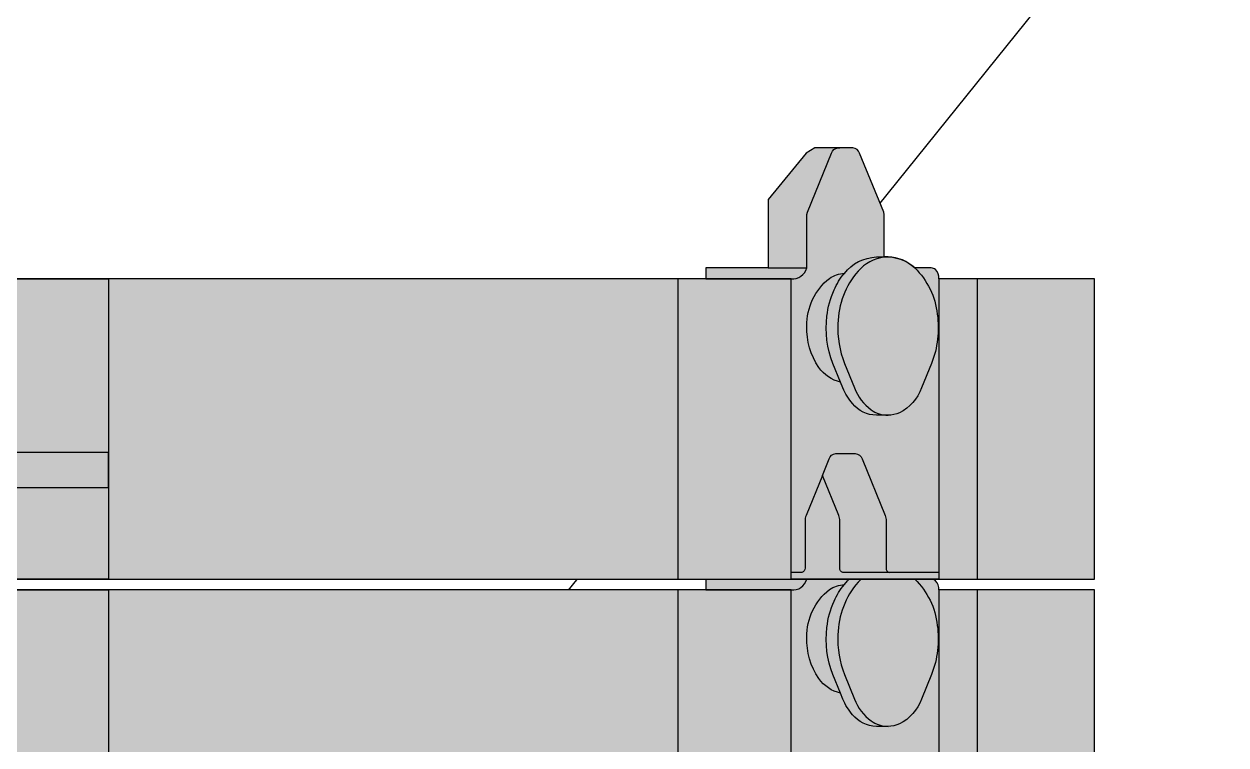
# Model space of a CAD drawing. Header units: millimetres. Extents: x -9400 to 16593, y -27108 to 22430.
# Drawn here: x -6262 to -5162, y 5398 to 6058 of the extents above; entities that cross this region are included whole.
import ezdxf
from ezdxf.enums import TextEntityAlignment as Align

# ---------------------------------------------------------------- set-up
doc = ezdxf.new("R2010")
doc.units = ezdxf.units.MM
doc.set_wipeout_variables(frame=1)
doc.layers.add('Техника LTM 11200-9.1', color=250, linetype='Continuous')
doc.layers.add('Техника LTM 11200-9.1 Штрих', color=7, linetype='Continuous', true_color=0xffd452)
doc.styles.add('arial', font='arial.ttf')

# ---------------------------------------------------------------- blocks, each defined once
blk = doc.blocks.new('LTM 11200-9.1-20240608.130851')
at = {"color": 0, "linetype": 'ByBlock', "lineweight": -2, "ltscale": 50, "transparency": 16777216}
for points in [[(238.000043005828, 124.3395200693049, 1.110223024625157e-16), (231.0688777622563, 128.370008601516, 0.3052800898424828)], [(213.0000000008586, 24.6987292811682, 1.110223024625157e-16), (149.5907555555314, -11.91061507179984, 0.1095178116827467)], [(117.6755511266383, -41.15551181513001, 1.110223024625157e-16), (98.29824531744816, -68.82917248255399, -0.4661674763963348)], [(-84.8137213269074, -84.89188827354519, 1.110223024625157e-16), (-266.211978828811, 96.50635134539334, 1.110223024625157e-16), (-336.9998161347903, 165.945307967515, 1.110223024625157e-16), (-866.0808936206031, 165.9452950116229, 1.110223024625157e-16), (-1167.415119858459, 90.8142341938219, 0.1360940270824719)], [(-1248.822474836154, 44.75616880317102, 1.110223024625157e-16), (-1394.289321878547, -100.7106782392075, -0.6681786379193838)], [(-1564.999999997206, -30.00000012056262, 1.110223024625157e-16), (-1564.999999997206, 32.03240227841889, -0.06554346275772166)], [(-1558.185165255025, 83.79621129890438, 1.110223024625157e-16), (-1497.362744722603, 310.7885749652341, 1.110223024625157e-16), (-1497.362744722603, 414.3161930062342, 1.110223024625157e-16), (-1542.955549574544, 584.4708571732917, -0.478812575144597), (-1484.999999997206, 659.9999998794374, 1.110223024625157e-16), (-1214.171163544775, 659.9999998800995, 1.110223024625157e-16), (-1212.266426014132, 664.0847226964106, 1.110223024625157e-16), (-586.4521676169243, 891.8624849330809), (-580.4170755316809, 895.3493390504518), (-582.9999999933061, 918.7466979436576), (-582.9999999932043, 1116.678789192403, 0.2087121525228701), (-598.9999999933061, 1153.339394752169, -0.313649937460844), (-611.1946520530619, 1209.134226890543), (-602.6337336723809, 1221.945139932184), (-561.4805234425294, 1259.945262046793), (-463.7308086437406, 1325.943190667342)]]:
    blk.add_lwpolyline(points, format="xyb", dxfattribs=at)
blk = doc.blocks.new('LTM 11200-9.1-20240609.133235')
at = {"color": 0, "linetype": 'ByBlock', "lineweight": -2, "ltscale": 50, "transparency": 16777216}
blk.add_wipeout([(696.7530393247758, 569.9999999999854), (754.0286886009048, 569.9999999999891), (754.0286886009048, 632.6794919242823), (788.5832387478399, 674.999999999987), (796.7482045571155, 679.9999999999854), (831.5173254464131, 679.9999999999854), (831.5173254464131, 679.9999999999854), (833.5409177623867, 679.4920170956686), (835.3320696415619, 678.4220883886637), (836.7386117747259, 676.8811108677437), (837.6410498033762, 674.999999999987), (859.7157683969232, 620.9282032302619), (860.0947057788868, 618.9282032302617), (860.0947057788868, 579.9999999999854), (863.6302396867793, 579.9999999999873), (863.6302396867793, 579.9999999999873), (870.3460053550915, 579.2522479765091), (876.8106644792568, 577.2853153369283), (882.8048442321711, 574.1659483033698), (888.1251371126343, 569.9999999999943), (903.2282194312535, 569.9999999999964), (903.2282194312535, 569.9999999999964), (904.2714750663381, 569.8819786790848), (905.275040967206, 569.5734874556431), (906.204454055424, 569.0851201105286), (907.0277977063557, 568.4336474827105), (907.0277977063557, 568.4336474827105), (908.48613760384, 566.62600797544), (909.5441569481044, 564.5584222064804), (910.1571703559683, 562.3182145360581), (910.2992872431311, 559.999999999993), (1052.7408232305638, 559.999999999993), (1052.7408232305602, -1.2732925824820995e-11), (-1052.7408232305684, -1.2732925824820995e-11), (-1052.740823230572, 559.999999999993), (-910.299287243139, 559.999999999993), (-910.299287243139, 559.999999999993), (-910.1571703559765, 562.3182145360581), (-909.5441569481126, 564.5584222064804), (-908.486137603848, 566.62600797544), (-907.0277977063637, 568.4336474827105), (-907.0277977063637, 568.4336474827105), (-906.2044540554316, 569.0851201105286), (-905.2750409672129, 569.5734874556431), (-904.2714750663446, 569.8819786790848), (-903.2282194312596, 569.9999999999964), (-888.1251371126422, 569.9999999999943), (-888.1251371126422, 569.9999999999943), (-882.8048442321798, 574.1659483033698), (-876.8106644792656, 577.2853153369281), (-870.3460053551009, 579.2522479765089), (-863.630239686789, 579.9999999999873), (-860.0947057788948, 579.9999999999854), (-860.0947057788948, 618.9282032302617), (-859.7157683969311, 620.9282032302619), (-837.6410498033842, 674.999999999987), (-837.6410498033842, 674.999999999987), (-836.7386117747337, 676.8811108677437), (-835.33206964157, 678.4220883886637), (-833.5409177623947, 679.4920170956684), (-831.5173254464211, 679.9999999999854), (-796.7482045571237, 679.9999999999854), (-788.583238747848, 674.999999999987), (-754.0286886009128, 632.6794919242823), (-754.0286886009128, 569.9999999999891), (-696.7530393247838, 569.9999999999854), (-696.7530393247838, 559.9999999999964), (696.7530393247758, 559.9999999999964)], dxfattribs=at)
at = {"layer": 'Техника LTM 11200-9.1 Штрих', "ltscale": 50, "true_color": 0x999999, "transparency": 16777216}
h = blk.add_hatch(color=253, dxfattribs=at)
h.dxf.hatch_style = 1
edge = h.paths.add_edge_path()
edge.add_line((-817.9614079927087, 679.9999999999854), (-831.5173254464207, 679.9999999999854))
edge.add_arc((-830.8049118797251, 672.8774751378573), 7.158064927174451, 95.71187608603411, 162.7511648810828)
edge.add_line((-837.6410498033838, 674.9999999999873), (-859.7157683969308, 620.9282032302617))
edge.add_line((-859.7157683969308, 620.9282032302617), (-860.0947057788944, 618.9282032302617))
edge.add_line((-860.0947057788944, 618.9282032302617), (-860.0947057788944, 579.9999999999854))
edge.add_line((-860.0947057788944, 579.9999999999854), (-863.6302396867886, 579.9999999999873))
edge.add_arc((-862.9461909241385, 543.3244295772746), 36.6819490831804, 91.06851953057951, 133.3467890698232)
edge.add_line((-888.1251371126418, 569.9999999999945), (-903.2282194312593, 569.9999999999964))
edge.add_arc((-903.1157087887761, 564.3354892761929), 5.665627977969994, 91.13788070140606, 133.6693209440661)
edge.add_arc((-899.0077162707569, 560.471239821699), 11.30140000149957, 135.2067543741004, 182.3897820728857)
edge.add_line((-910.2992872431387, 559.9999999999945), (-910.2992872431496, 5.999999999989086))
edge.add_line((-910.2992872431496, 5.999999999989086), (-864.6908998566232, 5.999999999987267))
edge.add_arc((-866.0918532330572, 9.99062363258853), 4.22939089468183, 289.3441983912293, 360.1270222432871)
edge.add_line((-861.8624727318784, 9.999999999987267), (-861.8624727318784, 53.3205080756743))
edge.add_arc((-848.5277503068983, 53.3837416353589), 13.33487235163267, 158.2711378922001, 180.2716958645078, ccw=False)
edge.add_line((-860.9151292769675, 58.3205080756743), (-839.8170650468273, 109.9999999999873))
edge.add_arc((-832.9809271231642, 107.8774751378551), 7.158064927179338, 95.71187608609512, 162.7511648810759, ccw=False)
edge.add_line((-833.6933406898679, 114.9999999999873), (-815.7853927492979, 114.9999999999891))
edge.add_arc((-816.4978063160041, 107.8774751378554), 7.158064927181089, 17.24883511890198, 84.28812391388618, ccw=False)
edge.add_line((-809.6616683923385, 109.9999999999854), (-788.5636041621947, 58.32050807567066))
edge.add_arc((-800.9509831323585, 53.38374163534704), 13.33487235172358, -0.2716958644705869, 21.72886210768229, ccw=False)
edge.add_line((-787.6162607072874, 53.32050807567066), (-787.6162607072874, 9.99999999998181))
edge.add_arc((-783.2858616647901, 10.06205452817489), 4.330843639723223, 180.8209911351882, 249.7077882302953)
edge.add_line((-784.7878335825426, 5.99999999998181), (-774.8571157256447, 5.999999999981809))
edge.add_line((-774.8571157256447, 5.999999999981809), (-774.8571157256483, 559.9999999999964))
edge.add_arc((-776.2104964205672, 573.58551430086), 13.65275935935116, 195.2256965007992, 275.68900109058774, ccw=False)
edge.add_line((-789.3840276602386, 569.9999999999891), (-789.3840276602386, 618.9282032302635))
edge.add_line((-789.3840276602386, 618.9282032302635), (-789.7629650422023, 620.9282032302654))
edge.add_line((-789.7629650422023, 620.9282032302654), (-811.8376836357529, 674.9999999999873))
edge.add_arc((-818.6738215593882, 672.8774751378871), 7.158064927143231, 17.24883511874511, 84.28812391407075)
edge = h.paths.add_edge_path(flags=16)
edge.add_arc((-839.4611765326589, 520.1572781682784), 69.65972996591337, 134.3144138067197, 173.9123261577096)
edge.add_arc((-821.2664122207298, 514.9897526619499), 88.35819222170785, 171.8311078389273, 201.5741506436122)
edge.add_line((-903.4344480050459, 482.4999999999854), (-894.2488614696085, 459.9999999999854))
edge.add_arc((-855.4042623141651, 474.0852661840328), 41.31945797106428, 199.9309242787224, 242.9789168702914)
edge.add_arc((-863.5349589700601, 461.0105132577191), 26.01068777147534, 245.8504382308626, 269.7901172371957)
edge.add_line((-863.6302396844367, 434.9999999999873), (-853.0236379670205, 434.9999999999854))
edge.add_arc((-853.9213262629092, 464.5038482966875), 29.51750173357126, 271.7427519069656, 320.3479203290353)
edge.add_arc((-868.2631213190942, 478.2633714205242), 49.3610832781071, 318.673798462347, 338.2846693231575)
edge.add_line((-822.4050161822288, 459.9999999999891), (-820.1944115450715, 465.4148533840507))
edge.add_arc((-827.4095082678475, 497.5091976790513), 32.89535767315886, 282.6699656607725, 325.2760701829025)
edge.add_arc((-851.1581957241685, 514.0085712697427), 61.81298033172088, 325.2453495522372, 362.5254797423709)
edge.add_arc((-843.6024150936155, 517.9127799496455), 54.21001740290941, 358.7522021834927, 411.6521364266662)
edge.add_arc((-825.1232869784212, 537.6971846730933), 27.31899156304035, 56.30796257971893, 86.87606407987596)
edge.add_arc((-854.4388824593395, 540.975548657479), 39.05010524386208, 37.92255746522719, 87.92304534587078)
edge.add_line((-853.0236379670168, 579.9999999999854), (-860.0947057788944, 579.9999999999854))
edge.add_arc((-862.639666987933, 542.8483820038649), 37.23868347948378, 86.08124482818104, 133.1869936065553)
at = {"layer": 'Техника LTM 11200-9.1 Штрих', "ltscale": 50, "true_color": 0xc9c9c9, "transparency": 16777216}
h = blk.add_hatch(color=9, dxfattribs=at)
h.dxf.hatch_style = 1
edge = h.paths.add_edge_path()
edge.add_line((-819.3862351260676, 679.9999999999854), (-796.7482045571232, 679.9999999999854))
edge.add_line((-796.7482045571232, 679.9999999999854), (-788.5832387478476, 674.9999999999873))
edge.add_line((-788.5832387478476, 674.9999999999873), (-754.0286886009126, 632.679491924282))
edge.add_line((-754.0286886009126, 632.679491924282), (-754.0286886009126, 569.9999999999891))
edge.add_line((-754.0286886009126, 569.9999999999891), (-696.7530393247835, 569.9999999999854))
edge.add_line((-696.7530393247835, 569.9999999999854), (-696.7530393247835, 559.9999999999964))
edge.add_line((-696.7530393247835, 559.9999999999964), (-774.8571157256483, 559.9999999999964))
edge.add_arc((-776.2104964205672, 573.58551430086), 13.65275935935116, 195.2256965007992, 275.68900109058774, ccw=False)
edge.add_line((-789.3840276602386, 569.9999999999891), (-789.3840276602386, 618.9282032302635))
edge.add_line((-789.3840276602386, 618.9282032302635), (-789.7629650422023, 620.9282032302654))
edge.add_line((-789.7629650422023, 620.9282032302654), (-811.8376836357529, 674.9999999999873))
edge.add_arc((-818.6738215593881, 672.8774751378872), 7.158064927143089, 17.24883511874451, 84.28812391407158)
edge.add_line((-817.9614079927087, 679.9999999999854), (-819.3862351260676, 679.9999999999854))
at = {"layer": 'Техника LTM 11200-9.1 Штрих', "ltscale": 50, "true_color": 0xadadad, "transparency": 16777216}
h = blk.add_hatch(color=253, dxfattribs=at)
h.dxf.hatch_style = 1
edge = h.paths.add_edge_path()
edge.add_arc((-839.4611765326589, 520.1572781682784), 69.65972996591337, 134.3144138067197, 173.9123261577096)
edge.add_arc((-821.2664122207298, 514.9897526619499), 88.35819222170785, 171.8311078389273, 201.5741506436122)
edge.add_line((-903.4344480050459, 482.4999999999854), (-894.2488614696085, 459.9999999999854))
edge.add_arc((-855.4042623141651, 474.0852661840328), 41.31945797106428, 199.9309242787224, 242.9789168702914)
edge.add_arc((-863.5349589700601, 461.0105132577191), 26.01068777147534, 245.8504382308626, 269.7901172371957)
edge.add_line((-863.6302396844367, 434.9999999999873), (-853.0236379670205, 434.9999999999854))
edge.add_arc((-853.9213262629092, 464.5038482966875), 29.51750173357126, 271.7427519069656, 320.3479203290353)
edge.add_arc((-868.2631213190942, 478.2633714205242), 49.3610832781071, 318.673798462347, 338.2846693231575)
edge.add_line((-822.4050161822288, 459.9999999999891), (-820.1944115450715, 465.4148533840507))
edge.add_arc((-827.4095082678475, 497.5091976790513), 32.89535767315886, 282.6699656607725, 325.2760701829025)
edge.add_arc((-851.1581957241685, 514.0085712697427), 61.81298033172088, 325.2453495522372, 362.5254797423709)
edge.add_arc((-843.6024150936155, 517.9127799496455), 54.21001740290941, 358.7522021834927, 411.6521364266662)
edge.add_arc((-825.1232869784212, 537.6971846730933), 27.31899156304035, 56.30796257971893, 86.87606407987596)
edge.add_arc((-854.4388824593395, 540.975548657479), 39.05010524386208, 37.92255746522719, 87.92304534587078)
edge.add_line((-853.0236379670168, 579.9999999999854), (-860.0947057788944, 579.9999999999854))
edge.add_arc((-862.639666987933, 542.8483820038649), 37.23868347948378, 86.08124482818104, 133.1869936065553)
at = {"layer": 'Техника LTM 11200-9.1 Штрих', "ltscale": 50, "true_color": 0x999999, "transparency": 16777216}
h = blk.add_hatch(color=253, dxfattribs=at)
h.dxf.hatch_style = 1
h.paths.add_polyline_path([(-1052.740823230568, -1.267608240596019e-11), (-945.2874795300131, -1.267608240596019e-11), (-945.2874795300131, 559.9999999999927), (-1052.740823230572, 559.9999999999927)])
at = {"layer": 'Техника LTM 11200-9.1 Штрих', "ltscale": 50, "true_color": 0xc9c9c9, "transparency": 16777216}
h = blk.add_hatch(color=9, dxfattribs=at)
h.dxf.hatch_style = 1
h.paths.add_polyline_path([(-910.2992872431387, 559.9999999999927), (-945.2874795300131, 559.9999999999927), (-945.2874795300131, -1.2732925824821e-11), (-910.2992872431314, -1.27897692436818e-11)])
at = {"layer": 'Техника LTM 11200-9.1 Штрих', "ltscale": 50, "true_color": 0x999999, "transparency": 16777216}
h = blk.add_hatch(color=253, dxfattribs=at)
h.dxf.hatch_style = 1
h.paths.add_polyline_path([(-671.1349022638351, 559.9999999999964), (-696.7530393247835, 559.9999999999964), (-774.8571157256483, 559.9999999999964), (-774.8571157256447, -1.27897692436818e-11), (-671.1349022638351, -1.27897692436818e-11)])
at = {"layer": 'Техника LTM 11200-9.1 Штрих', "ltscale": 50, "true_color": 0xadadad, "transparency": 16777216}
h = blk.add_hatch(color=253, dxfattribs=at)
h.dxf.hatch_style = 1
h.paths.add_polyline_path([(-150.0000000000055, 559.9999999999964), (-671.1349022638351, 559.9999999999964), (-671.1349022638351, -1.2732925824821e-11), (-150, -1.2732925824821e-11)])
h.paths.add_polyline_path([(671.134902263828, 559.9999999999964), (149.9999999999965, 559.9999999999964), (150, -1.27897692436818e-11), (671.1349022638278, -1.2732925824821e-11)])
at = {"layer": 'Техника LTM 11200-9.1 Штрих', "ltscale": 50, "true_color": 0x848484, "transparency": 16777216}
h = blk.add_hatch(color=252, dxfattribs=at)
h.dxf.hatch_style = 1
h.paths.add_polyline_path([(-150.0000000000055, 560.0000000000036), (-150.0000000000039, 400.9999999999964), (149.9999999999974, 401), (149.9999999999963, 560.0000000000055)])
h.paths.add_polyline_path([(-150.0000000000036, 368.9999999999964), (-150.0000000000011, 115.9999999999981), (149.9999999999992, 116), (149.9999999999976, 369)])
h.paths.add_polyline_path([(150, 1.932676241267473e-12), (149.9999999999995, 83.99999999999994), (-150.0000000000009, 83.99999999999807), (-150, -1.818989403545856e-12)])
at = {"color": 0, "linetype": 'ByBlock', "lineweight": -2, "ltscale": 50, "transparency": 16777216}
blk.add_line((-945.2874795300131, 559.9999999999927), (-945.2874795300131, -1.2732925824821e-11), dxfattribs=at)
for points in [[(1052.740823230561, -1.2732925824821e-11), (-1052.740823230568, -1.2732925824821e-11), (-1052.740823230572, 559.9999999999927), (-910.2992872431387, 559.9999999999927, -0.2088335978390284), (-907.0277977063633, 568.4336474827105, -0.1877385796348731), (-903.2282194312593, 569.9999999999964), (-888.1251371126418, 569.9999999999945, -0.1865952159101534), (-863.6302396867886, 579.9999999999873), (-860.0947057788944, 579.9999999999854), (-860.0947057788944, 618.9282032302617), (-859.7157683969308, 620.9282032302617), (-837.6410498033838, 674.9999999999873, -0.3011528066670052), (-831.5173254464207, 679.9999999999854), (-796.7482045571232, 679.9999999999854), (-788.5832387478476, 674.9999999999873), (-754.0286886009126, 632.679491924282), (-754.0286886009126, 569.9999999999891), (-696.7530393247835, 569.9999999999854), (-696.7530393247835, 559.9999999999964), (696.7530393247762, 559.9999999999964)], [(-696.7530393247835, 559.9999999999964), (-774.8571157256483, 559.9999999999964, -0.3662612738994655), (-789.3840276602386, 569.9999999999891), (-789.3840276602386, 618.9282032302635), (-789.7629650422023, 620.9282032302654), (-811.8376836357529, 674.9999999999873, 0.3011528066683299), (-817.9614079927087, 679.9999999999854)], [(-860.0947057788944, 579.9999999999854, -0.1692822737376172), (-836.1641011705287, 567.1173912454014, -0.1747044134187254), (-817.7520736146726, 518.9227230441011, -0.107235246930633), (-823.8260313645915, 482.4999999999891), (-833.011617900027, 459.9999999999891, -0.1438453322325792), (-848.1487869744451, 440.0483677275861, -0.152562744280698), (-863.6302396844367, 434.9999999999873)], [(-820.1944115450715, 465.4148533840507), (-813.2194296467915, 482.4999999999854, 0.1249055113106969), (-807.6873103382641, 525.6880678458001, 0.07523492294936866), (-814.1971743750291, 549.785218841902, 0.07037595601601618), (-823.6345123739538, 564.9755799741106)]]:
    blk.add_lwpolyline(points, format="xyb", dxfattribs=at)
for points in [[(-819.3862351260676, 679.9999999999854), (-796.7482045571232, 679.9999999999854), (-788.5832387478476, 674.9999999999873), (-754.0286886009126, 632.679491924282), (-754.0286886009126, 569.9999999999891), (-696.7530393247835, 569.9999999999854), (-696.7530393247835, 559.9999999999964), (-774.8571157256483, 559.9999999999964, -0.3662612738994655), (-789.3840276602386, 569.9999999999891), (-789.3840276602386, 618.9282032302635), (-789.7629650422023, 620.9282032302654), (-811.8376836357529, 674.9999999999873, 0.3011528066683299), (-817.9614079927087, 679.9999999999854)], [(-888.1251371126418, 569.9999999999945, 0.1745185523592646), (-908.728080090541, 527.5447033237051, 0.1305120453306294), (-903.4344480050459, 482.4999999999854), (-894.2488614696085, 459.9999999999854, 0.1900728960601262), (-874.1764495673997, 437.276264666034, 0.1048381350898794), (-863.6302396844367, 434.9999999999873), (-853.0236379670205, 434.9999999999854, 0.2153179639514255), (-831.1948119405006, 445.6680192641033, 0.08577802366898597), (-822.4050161822288, 459.9999999999891), (-820.1944115450715, 465.4148533840507, 0.1880758671763184), (-800.3726096014179, 478.7712504343217, 0.1641153103965426), (-789.4052527937947, 516.7322777384543, 0.2350079630113706), (-809.9686554966938, 560.4274386240395, 0.1341751000843893), (-823.6345123739538, 564.9755799741106, 0.2216968960513285), (-853.0236379670168, 579.9999999999854), (-860.0947057788944, 579.9999999999854, 0.2084817242241438)]]:
    blk.add_lwpolyline(points, format="xyb", close=True, dxfattribs=at)
for points in [[(-754.0286886009126, 569.9999999999891), (-789.3840276602386, 569.9999999999891)], [(-910.2992872431387, 559.9999999999945), (-910.2992872431314, -1.091393642127514e-11), (-774.8571157256447, -9.094947017729282e-12), (-774.8571157256483, 559.9999999999964)], [(-774.8571157256483, 559.9999999999964), (-696.7530393247835, 559.9999999999964)], [(-671.1349022638351, 559.9999999999964), (-671.1349022638351, -1.2732925824821e-11)]]:
    blk.add_lwpolyline(points, dxfattribs=at)
blk.add_lwpolyline([(-150.0000000000055, 560.0000000000036), (-150, -1.818989403545856e-12), (150, 1.818989403545856e-12), (149.9999999999964, 560.0000000000055)], close=True, dxfattribs=at)
blk = doc.blocks.new('LTM 11200-9.1-20240609.140256')
at = {"color": 0, "linetype": 'ByBlock', "lineweight": -2, "ltscale": 50, "transparency": 16777216}
blk.add_wipeout([(696.7530393247799, 284.99999999999363), (754.0286886009089, 284.9999999999968), (754.0286886009089, 347.67949192429023), (788.583238747844, 389.99999999999454), (796.7482045571196, 394.9999999999932), (831.5173254464172, 394.9999999999932), (831.5173254464172, 394.9999999999932), (833.5409177623908, 394.49201709567615), (835.332069641566, 393.42208838867145), (836.73861177473, 391.88111086775143), (837.6410498033803, 389.99999999999454), (859.7157683969273, 335.92820323026945), (860.0947057788909, 333.92820323026945), (860.0947057788909, 294.9999999999932), (863.6302396867834, 294.999999999995), (863.6302396867834, 294.999999999995), (870.3460053550956, 294.2522479765171), (876.8106644792609, 292.28531533693604), (882.8048442321752, 289.16594830337726), (888.1251371126384, 285.0000000000018), (903.2282194312576, 285.00000000000364), (903.2282194312576, 285.00000000000364), (904.2714750663422, 284.88197867909275), (905.2750409672101, 284.5734874556506), (906.2044540554281, 284.08512011053654), (907.0277977063598, 283.43364748271824), (907.0277977063598, 283.43364748271824), (908.4861376038441, 281.62600797544746), (909.5441569481085, 279.55842220648856), (910.1571703559724, 277.3182145360656), (910.2992872431352, 275.00000000000045), (1052.740823230568, 275.00000000000045), (1052.7408232305643, 4.547473508864641e-13), (-1052.7408232305643, 4.547473508864641e-13), (-1052.740823230568, 275.00000000000045), (-910.2992872431349, 275.00000000000045), (-910.2992872431349, 275.00000000000045), (-910.1571703559724, 277.3182145360656), (-909.5441569481085, 279.55842220648856), (-908.4861376038439, 281.62600797544746), (-907.0277977063596, 283.43364748271824), (-907.0277977063596, 283.43364748271824), (-906.2044540554275, 284.08512011053654), (-905.2750409672088, 284.5734874556506), (-904.2714750663405, 284.88197867909275), (-903.2282194312555, 285.00000000000364), (-888.1251371126381, 285.0000000000018), (-888.1251371126381, 285.0000000000018), (-882.8048442321757, 289.16594830337726), (-876.8106644792615, 292.28531533693604), (-870.3460053550968, 294.2522479765166), (-863.6302396867849, 294.999999999995), (-860.0947057788907, 294.9999999999932), (-860.0947057788907, 333.92820323026945), (-859.715768396927, 335.92820323026945), (-837.6410498033802, 389.99999999999454), (-837.6410498033802, 389.99999999999454), (-836.7386117747296, 391.88111086775143), (-835.3320696415659, 393.42208838867145), (-833.5409177623906, 394.49201709567615), (-831.517325446417, 394.9999999999932), (-796.7482045571196, 394.9999999999932), (-788.5832387478439, 389.99999999999454), (-754.0286886009087, 347.67949192429023), (-754.0286886009087, 284.9999999999968), (-696.7530393247797, 284.99999999999363), (-696.7530393247797, 275.0000000000041), (696.7530393247799, 275.0000000000041)], dxfattribs=at)
at = {"layer": 'Техника LTM 11200-9.1 Штрих', "ltscale": 50, "true_color": 0x999999, "transparency": 16777216}
h = blk.add_hatch(color=253, dxfattribs=at)
h.dxf.hatch_style = 1
edge = h.paths.add_edge_path()
edge.add_line((-817.9614079927052, 394.9999999999926), (-831.5173254464172, 394.9999999999926))
edge.add_arc((-830.8049118797215, 387.8774751378645), 7.158064927174451, 95.71187608603411, 162.7511648810828)
edge.add_line((-837.6410498033803, 389.9999999999944), (-859.7157683969273, 335.9282032302689))
edge.add_line((-859.7157683969273, 335.9282032302689), (-860.0947057788909, 333.9282032302689))
edge.add_line((-860.0947057788909, 333.9282032302689), (-860.0947057788909, 294.9999999999926))
edge.add_line((-860.0947057788909, 294.9999999999926), (-863.6302396867851, 294.9999999999944))
edge.add_arc((-862.946190924135, 258.3244295772818), 36.6819490831804, 91.06851953057951, 133.3467890698232)
edge.add_line((-888.1251371126383, 285.0000000000017), (-903.2282194312558, 285.0000000000035))
edge.add_arc((-903.1157087887726, 279.3354892762001), 5.665627977969938, 91.13788070140606, 133.6693209440665)
edge.add_arc((-899.0077162707533, 275.4712398217061), 11.30140000149961, 135.2067543741002, 182.3897820728854)
edge.add_line((-910.2992872431352, 275.0000000000017), (-910.2992872431461, 6.000000000001762))
edge.add_line((-910.2992872431461, 6.000000000001762), (-864.6908998566197, 5.999999999999943))
edge.add_arc((-866.0918532330537, 9.990623632601206), 4.22939089468183, 289.3441983912293, 360.1270222432871)
edge.add_line((-861.8624727318748, 9.999999999999943), (-861.8624727318748, 53.32050807568697))
edge.add_arc((-848.5277503068947, 53.38374163537158), 13.33487235163267, 158.2711378922001, 180.2716958645078, ccw=False)
edge.add_line((-860.915129276964, 58.32050807568697), (-839.8170650468238, 109.9999999999999))
edge.add_arc((-832.9809271231607, 107.8774751378677), 7.158064927179338, 95.71187608609512, 162.7511648810759, ccw=False)
edge.add_line((-833.6933406898644, 114.9999999999999), (-815.7853927492944, 115.0000000000018))
edge.add_arc((-816.4978063160006, 107.877475137868), 7.158064927181089, 17.24883511890198, 84.28812391388618, ccw=False)
edge.add_line((-809.661668392335, 109.9999999999981), (-788.5636041621912, 58.32050807568334))
edge.add_arc((-800.950983132355, 53.38374163535972), 13.33487235172358, -0.2716958644705869, 21.72886210768229, ccw=False)
edge.add_line((-787.6162607072839, 53.32050807568334), (-787.6162607072839, 9.999999999994486))
edge.add_arc((-783.2858616647866, 10.06205452818757), 4.330843639723223, 180.8209911351882, 249.7077882302953)
edge.add_line((-784.7878335825391, 5.999999999994486), (-774.8571157256412, 5.999999999994486))
edge.add_line((-774.8571157256412, 5.999999999994486), (-774.8571157256448, 275.0000000000035))
edge.add_arc((-776.2104964205637, 288.5855143008671), 13.6527593593511, 195.225696500799, 275.6890010905878, ccw=False)
edge.add_line((-789.3840276602351, 284.9999999999962), (-789.3840276602351, 333.9282032302707))
edge.add_line((-789.3840276602351, 333.9282032302707), (-789.7629650421987, 335.9282032302725))
edge.add_line((-789.7629650421987, 335.9282032302725), (-811.8376836357494, 389.9999999999944))
edge.add_arc((-818.6738215593847, 387.8774751378942), 7.158064927143248, 17.24883511874554, 84.28812391407081)
edge = h.paths.add_edge_path(flags=16)
edge.add_arc((-839.4611765326554, 235.1572781682855), 69.65972996591337, 134.3144138067197, 173.9123261577096)
edge.add_arc((-821.2664122207262, 229.9897526619571), 88.35819222170785, 171.8311078389273, 201.5741506436122)
edge.add_line((-903.4344480050423, 197.4999999999926), (-894.248861469605, 174.9999999999926))
edge.add_arc((-855.4042623141615, 189.08526618404), 41.31945797106428, 199.9309242787224, 242.9789168702914)
edge.add_arc((-863.5349589700566, 176.0105132577263), 26.01068777147537, 245.8504382308626, 269.7901172371957)
edge.add_line((-863.6302396844331, 149.9999999999944), (-853.023637967017, 149.9999999999926))
edge.add_arc((-853.9213262629057, 179.5038482966946), 29.51750173357126, 271.7427519069656, 320.3479203290353)
edge.add_arc((-868.2631213190907, 193.2633714205314), 49.3610832781071, 318.673798462347, 338.2846693231575)
edge.add_line((-822.4050161822253, 174.9999999999962), (-820.194411545068, 180.4148533840579))
edge.add_arc((-827.409508267844, 212.5091976790585), 32.89535767315886, 282.6699656607725, 325.2760701829025)
edge.add_arc((-851.158195724165, 229.0085712697498), 61.81298033172084, 325.2453495522373, 362.5254797423709)
edge.add_arc((-843.602415093612, 232.9127799496527), 54.21001740290941, 358.7522021834927, 411.6521364266661)
edge.add_arc((-825.1232869784177, 252.6971846731005), 27.3189915630403, 56.30796257971887, 86.87606407987596)
edge.add_arc((-854.438882459336, 255.9755486574861), 39.05010524386208, 37.92255746522719, 87.92304534587078)
edge.add_line((-853.0236379670133, 294.9999999999926), (-860.0947057788909, 294.9999999999926))
edge.add_arc((-862.6396669879294, 257.8483820038721), 37.23868347948378, 86.08124482818104, 133.1869936065553)
at = {"layer": 'Техника LTM 11200-9.1 Штрих', "ltscale": 50, "true_color": 0xc9c9c9, "transparency": 16777216}
h = blk.add_hatch(color=9, dxfattribs=at)
h.dxf.hatch_style = 1
h.paths.add_polyline_path([(-774.8571157256449, 284.9999999999976), (-754.028688600909, 284.9999999999962), (-754.028688600909, 347.6794919242892), (-788.5832387478441, 389.9999999999944), (-796.7482045571197, 394.9999999999926), (-831.5173254464171, 394.9999999999926, 0.3011528066670145), (-837.6410498033803, 389.9999999999943), (-859.7157683969273, 335.928203230269), (-860.0947057788909, 333.9282032302689), (-860.0947057788909, 294.8953800845832, 0.4371927831724999), (-899.6281400073153, 258.3244295772818), (-910.2992872431331, 197.950844425931), (-910.2992872431279, -5.684341886080801e-14), (-774.8571157256412, -8.526512829121202e-14)])
h = blk.add_hatch(color=9, dxfattribs=at)
h.dxf.hatch_style = 1
edge = h.paths.add_edge_path()
edge.add_line((-819.3862351260641, 394.9999999999926), (-796.7482045571197, 394.9999999999926))
edge.add_line((-796.7482045571197, 394.9999999999926), (-788.5832387478441, 389.9999999999944))
edge.add_line((-788.5832387478441, 389.9999999999944), (-754.028688600909, 347.6794919242892))
edge.add_line((-754.028688600909, 347.6794919242892), (-754.028688600909, 284.9999999999962))
edge.add_line((-754.028688600909, 284.9999999999962), (-696.7530393247799, 284.9999999999926))
edge.add_line((-696.7530393247799, 284.9999999999926), (-696.7530393247799, 275.0000000000035))
edge.add_line((-696.7530393247799, 275.0000000000035), (-774.8571157256448, 275.0000000000035))
edge.add_arc((-776.2104964205637, 288.5855143008672), 13.65275935935116, 195.2256965007992, 275.68900109058774, ccw=False)
edge.add_line((-789.3840276602351, 284.9999999999962), (-789.3840276602351, 333.9282032302707))
edge.add_line((-789.3840276602351, 333.9282032302707), (-789.7629650421987, 335.9282032302725))
edge.add_line((-789.7629650421987, 335.9282032302725), (-811.8376836357494, 389.9999999999944))
edge.add_arc((-818.6738215593846, 387.8774751378944), 7.158064927143089, 17.24883511874451, 84.28812391407158)
edge.add_line((-817.9614079927052, 394.9999999999926), (-819.3862351260641, 394.9999999999926))
at = {"layer": 'Техника LTM 11200-9.1 Штрих', "ltscale": 50, "true_color": 0xadadad, "transparency": 16777216}
h = blk.add_hatch(color=253, dxfattribs=at)
h.dxf.hatch_style = 1
edge = h.paths.add_edge_path()
edge.add_arc((-839.4611765326554, 235.1572781682855), 69.65972996591337, 134.3144138067197, 173.9123261577096)
edge.add_arc((-821.2664122207262, 229.9897526619571), 88.35819222170785, 171.8311078389273, 201.5741506436122)
edge.add_line((-903.4344480050423, 197.4999999999926), (-894.248861469605, 174.9999999999926))
edge.add_arc((-855.4042623141615, 189.08526618404), 41.31945797106428, 199.9309242787224, 242.9789168702914)
edge.add_arc((-863.5349589700566, 176.0105132577263), 26.01068777147537, 245.8504382308626, 269.7901172371957)
edge.add_line((-863.6302396844331, 149.9999999999944), (-853.023637967017, 149.9999999999926))
edge.add_arc((-853.9213262629057, 179.5038482966946), 29.51750173357126, 271.7427519069656, 320.3479203290353)
edge.add_arc((-868.2631213190907, 193.2633714205314), 49.3610832781071, 318.673798462347, 338.2846693231575)
edge.add_line((-822.4050161822253, 174.9999999999962), (-820.194411545068, 180.4148533840579))
edge.add_arc((-827.409508267844, 212.5091976790585), 32.89535767315886, 282.6699656607725, 325.2760701829025)
edge.add_arc((-851.158195724165, 229.0085712697498), 61.81298033172084, 325.2453495522373, 362.5254797423709)
edge.add_arc((-843.602415093612, 232.9127799496527), 54.21001740290941, 358.7522021834927, 411.6521364266661)
edge.add_arc((-825.1232869784177, 252.6971846731005), 27.3189915630403, 56.30796257971887, 86.87606407987596)
edge.add_arc((-854.438882459336, 255.9755486574861), 39.05010524386208, 37.92255746522719, 87.92304534587078)
edge.add_line((-853.0236379670133, 294.9999999999926), (-860.0947057788909, 294.9999999999926))
edge.add_arc((-862.6396669879294, 257.8483820038721), 37.23868347948378, 86.08124482818104, 133.1869936065553)
at = {"layer": 'Техника LTM 11200-9.1 Штрих', "ltscale": 50, "true_color": 0x999999, "transparency": 16777216}
h = blk.add_hatch(color=253, dxfattribs=at)
h.dxf.hatch_style = 1
h.paths.add_polyline_path([(-1052.740823230564, -2.842170943040401e-14), (-945.2874795300096, 0), (-945.2874795300096, 274.9999999999999), (-1052.740823230568, 274.9999999999999)])
at = {"layer": 'Техника LTM 11200-9.1 Штрих', "ltscale": 50, "true_color": 0x848484, "transparency": 16777216}
h = blk.add_hatch(color=252, dxfattribs=at)
h.dxf.hatch_style = 1
h.paths.add_polyline_path([(-910.2992872431352, 274.9999999999999), (-945.2874795300096, 274.9999999999999), (-945.2874795300096, -5.684341886080801e-14), (-910.2992872431279, -5.684341886080801e-14)])
at = {"layer": 'Техника LTM 11200-9.1 Штрих', "ltscale": 50, "true_color": 0x999999, "transparency": 16777216}
h = blk.add_hatch(color=253, dxfattribs=at)
h.dxf.hatch_style = 1
h.paths.add_polyline_path([(-671.1349022638316, 275.0000000000035), (-696.7530393247799, 275.0000000000035), (-774.8571157256448, 275.0000000000035), (-774.8571157256412, -2.842170943040401e-14), (-671.1349022638316, -2.842170943040401e-14)])
at = {"layer": 'Техника LTM 11200-9.1 Штрих', "ltscale": 50, "true_color": 0xadadad, "transparency": 16777216}
h = blk.add_hatch(color=253, dxfattribs=at)
h.dxf.hatch_style = 1
h.paths.add_polyline_path([(-149.9999999999965, -5.329070518200751e-14), (-150.0000000000019, 275.0000000000035), (-671.1349022638316, 275.0000000000035), (-671.1349022638316, -5.684341886080801e-14)])
h.paths.add_polyline_path([(671.1349022638311, 275.0000000000035), (149.9999999999999, 275.0000000000035), (150.0000000000034, -6.039613253960852e-14), (671.1349022638313, -6.394884621840902e-14)])
at = {"layer": 'Техника LTM 11200-9.1 Штрих', "ltscale": 50, "true_color": 0x848484, "transparency": 16777216}
h = blk.add_hatch(color=252, dxfattribs=at)
h.dxf.hatch_style = 1
h.paths.add_polyline_path([(150.000000000002, 116.0000000000072), (149.9999999999999, 275.0000000000126), (-150.0000000000019, 275.0000000000108), (-149.9999999999987, 116.0000000000035)])
h.paths.add_polyline_path([(-149.9999999999981, 84.00000000000352), (-149.9999999999965, 1.085709300241433e-11), (150.0000000000036, 1.449507180950604e-11), (150.0000000000024, 84.00000000000716)])
h = blk.add_hatch(color=252, dxfattribs=at)
h.dxf.hatch_style = 1
edge = h.paths.add_edge_path()
edge.add_line((-803.5261632839865, 94.97114317030571), (-809.661668392335, 109.9999999999981))
edge.add_arc((-816.4978063160004, 107.8774751378682), 7.158064927180823, 17.24883511890097, 84.28812391388782)
edge.add_line((-815.7853927492944, 115.0000000000018), (-833.6933406898644, 114.9999999999999))
edge.add_arc((-832.9809271231607, 107.8774751378678), 7.158064927179284, 95.71187608609515, 162.7511648810763)
edge.add_line((-839.8170650468238, 109.9999999999999), (-860.915129276964, 58.32050807568697))
edge.add_arc((-848.5277503068976, 53.38374163537211), 13.33487235162984, 158.2711378921977, 180.2716958645101)
edge.add_line((-861.8624727318748, 53.32050807568697), (-861.8624727318748, 9.999999999999943))
edge.add_arc((-866.0918532330538, 9.990623632601286), 4.229390894681947, -70.6558016087696, 0.12702224328597822, ccw=False)
edge.add_line((-864.6908998566197, 5.999999999999943), (-822.2644929854233, 5.999999999998124))
edge.add_arc((-823.4366943890316, 9.828871561408171), 4.004286898362276, 287.0218645817094, 362.449356052738)
edge.add_line((-819.4360658606748, 9.999999999998124), (-819.4360658606748, 53.32050807570334))
edge.add_arc((-806.1013434357028, 53.38374163540751), 13.33487235162469, 158.2711378922769, 180.2716958645919, ccw=False)
edge.add_line((-818.4887224057712, 58.32050807570334), (-803.5261632839865, 94.97114317030571))
at = {"layer": 'Техника LTM 11200-9.1 Штрих', "ltscale": 50, "true_color": 0xadadad, "transparency": 16777216}
h = blk.add_hatch(color=253, dxfattribs=at)
h.dxf.hatch_style = 1
h.paths.add_polyline_path([(-150.0000000000001, 116.0000000000035), (149.9999999999999, 116.0000000000072), (149.9999999999999, 84.00000000000716), (-150.0000000000001, 84.00000000000352)])
at = {"layer": 'Техника LTM 11200-9.1 Штрих', "ltscale": 50, "true_color": 0x848484, "transparency": 16777216}
h = blk.add_hatch(color=252, dxfattribs=at)
h.dxf.hatch_style = 1
h.paths.add_polyline_path([(-787.6162607072839, 53.44697519503649, 0.09811583820789987), (-788.6478385084985, 58.52683924295303), (-803.5261632839865, 94.97114317030577), (-818.4887224057712, 58.32050807570329, 0.09629150538433927), (-819.4360658606748, 53.32050807570329), (-819.4360658606748, 9.999999999998067, -0.3415357977915673), (-822.2644929854233, 5.999999999998124), (-864.6908998566197, 5.999999999999943), (-910.299287243128, 6.000000000001762), (-910.2992872431279, 1.762145984685048e-12), (-774.8571157256412, 3.581135388230905e-12), (-774.8571157256412, 5.999999999994486), (-784.7878335825391, 5.999999999994486, -0.3099667721211364), (-787.6162607072839, 9.999999999994657)])
at = {"color": 0, "linetype": 'ByBlock', "lineweight": -2, "ltscale": 50, "transparency": 16777216}
blk.add_line((-945.2874795300096, 274.9999999999999), (-945.2874795300096, -5.684341886080801e-14), dxfattribs=at)
for points in [[(1052.740823230564, -5.684341886080801e-14), (-1052.740823230564, -5.684341886080801e-14), (-1052.740823230568, 274.9999999999999), (-910.2992872431352, 274.9999999999999, -0.2088335978390284), (-907.0277977063598, 283.4336474827177, -0.1877385796348731), (-903.2282194312558, 285.0000000000035), (-888.1251371126383, 285.0000000000017, -0.1865952159101534), (-863.6302396867851, 294.9999999999944), (-860.0947057788909, 294.9999999999926), (-860.0947057788909, 333.9282032302689), (-859.7157683969273, 335.9282032302689), (-837.6410498033803, 389.9999999999944, -0.3011528066670052), (-831.5173254464172, 394.9999999999926), (-796.7482045571197, 394.9999999999926), (-788.5832387478441, 389.9999999999944), (-754.028688600909, 347.6794919242892), (-754.028688600909, 284.9999999999962), (-696.7530393247799, 284.9999999999926), (-696.7530393247799, 275.0000000000035), (696.7530393247797, 275.0000000000035)], [(-696.7530393247799, 275.0000000000035), (-774.8571157256448, 275.0000000000035, -0.3662612738994655), (-789.3840276602351, 284.9999999999962), (-789.3840276602351, 333.9282032302707), (-789.7629650421987, 335.9282032302725), (-811.8376836357494, 389.9999999999944, 0.3011528066683299), (-817.9614079927052, 394.9999999999926)], [(-860.0947057788909, 294.9999999999926, -0.1692822737376172), (-836.1641011705252, 282.1173912454086, -0.1747044134187254), (-817.752073614669, 233.9227230441082, -0.107235246930633), (-823.826031364588, 197.4999999999962), (-833.0116179000235, 174.9999999999962, -0.1438453322325792), (-848.1487869744416, 155.0483677275932, -0.152562744280698), (-863.6302396844331, 149.9999999999944)], [(-820.194411545068, 180.4148533840579), (-813.219429646788, 197.4999999999926, 0.1249055113106969), (-807.6873103382605, 240.6880678458073, 0.07523492294936866), (-814.1971743750256, 264.7852188419091, 0.07037595601601618), (-823.6345123739503, 279.9755799741177)], [(-910.2992872431461, 6.000000000001762), (-864.6908998566197, 5.999999999999943), (-822.2644929854233, 5.999999999998124, 0.3415357977915713), (-819.4360658606748, 9.999999999998124), (-819.4360658606748, 53.32050807570334, -0.09629150538433906), (-818.4887224057712, 58.32050807570334), (-803.5261632839865, 94.97114317030571), (-788.5636041621912, 58.32050807568334, -0.09629150538363097), (-787.6162607072839, 53.32050807568334), (-787.6162607072839, 9.999999999994486, 0.3099667721211354), (-784.7878335825391, 5.999999999994486), (-774.8571157256412, 5.999999999994486)]]:
    blk.add_lwpolyline(points, format="xyb", dxfattribs=at)
for points in [[(-819.3862351260641, 394.9999999999926), (-796.7482045571197, 394.9999999999926), (-788.5832387478441, 389.9999999999944), (-754.028688600909, 347.6794919242892), (-754.028688600909, 284.9999999999962), (-696.7530393247799, 284.9999999999926), (-696.7530393247799, 275.0000000000035), (-774.8571157256448, 275.0000000000035, -0.3662612738994655), (-789.3840276602351, 284.9999999999962), (-789.3840276602351, 333.9282032302707), (-789.7629650421987, 335.9282032302725), (-811.8376836357494, 389.9999999999944, 0.3011528066683299), (-817.9614079927052, 394.9999999999926)], [(-888.1251371126383, 285.0000000000017, 0.1745185523592646), (-908.7280800905374, 242.5447033237123, 0.1305120453306294), (-903.4344480050423, 197.4999999999926), (-894.248861469605, 174.9999999999926, 0.1900728960601262), (-874.1764495673962, 152.2762646660411, 0.1048381350898794), (-863.6302396844331, 149.9999999999944), (-853.023637967017, 149.9999999999926, 0.2153179639514255), (-831.1948119404971, 160.6680192641105, 0.08577802366898597), (-822.4050161822253, 174.9999999999962), (-820.194411545068, 180.4148533840579, 0.1880758671763184), (-800.3726096014144, 193.7712504343289, 0.1641153103965426), (-789.4052527937912, 231.7322777384614, 0.2350079630113706), (-809.9686554966903, 275.4274386240467, 0.1341751000843893), (-823.6345123739503, 279.9755799741177, 0.2216968960513285), (-853.0236379670133, 294.9999999999926), (-860.0947057788909, 294.9999999999926, 0.2084817242241438)], [(-803.5261632839865, 94.97114317030571), (-809.661668392335, 109.9999999999981, 0.3011528066667098), (-815.7853927492944, 115.0000000000018), (-833.6933406898644, 114.9999999999999, 0.3011528066666851), (-839.8170650468238, 109.9999999999999), (-860.915129276964, 58.32050807568697, 0.09629150538432685), (-861.8624727318748, 53.32050807568697), (-861.8624727318748, 9.999999999999943, -0.3190581330543282), (-864.6908998566197, 5.999999999999943), (-822.2644929854233, 5.999999999998124, 0.3415357977915713), (-819.4360658606748, 9.999999999998124), (-819.4360658606748, 53.32050807570334, -0.09629150538433906), (-818.4887224057712, 58.32050807570334)]]:
    blk.add_lwpolyline(points, format="xyb", close=True, dxfattribs=at)
for points in [[(-754.028688600909, 284.9999999999962), (-789.3840276602351, 284.9999999999962)], [(-910.2992872431352, 275.0000000000017), (-910.2992872431279, 1.762145984685048e-12), (-774.8571157256412, 3.581135388230905e-12), (-774.8571157256448, 275.0000000000035)], [(-774.8571157256448, 275.0000000000035), (-696.7530393247799, 275.0000000000035)], [(-671.1349022638316, 275.0000000000035), (-671.1349022638316, -5.684341886080801e-14)]]:
    blk.add_lwpolyline(points, dxfattribs=at)
for points in [[(-150.0000000000019, 275.0000000000108), (-149.9999999999965, 1.085709300241433e-11), (150.0000000000035, 1.449507180950604e-11), (149.9999999999999, 275.0000000000126)], [(-150.0000000000001, 116.0000000000035), (149.9999999999999, 116.0000000000072), (149.9999999999999, 84.00000000000716), (-150.0000000000001, 84.00000000000352)]]:
    blk.add_lwpolyline(points, close=True, dxfattribs=at)
blk = doc.blocks.new('LTM 11200-9.1-20240608.20492501')
at = {"color": 0, "linetype": 'ByBlock', "lineweight": -2, "ltscale": 50, "transparency": 16777216}
blk.add_lwpolyline([(-14761.00006967527, -1269.999867621964, 2.220446049250313e-16), (-14761.00006967527, -1458.99997359718)], format="xyb", dxfattribs=at)
blk = doc.blocks.new('*U191')
at = {"color": 0, "linetype": 'ByBlock', "lineweight": -2, "ltscale": 50, "transparency": 16777216}
blk.add_lwpolyline([(-7006.134902263828, 3777.717038713031), (7417.197587100845, 21685.66079321311)], dxfattribs=at)
at = {"color": 0, "linetype": 'ByBlock', "lineweight": -2, "ltscale": 50, "transparency": 16777216, "xscale": -1, "rotation": 62.00000000000003}
blk.add_blockref('LTM 11200-9.1-20240608.20492501', (-1500, 3695), dxfattribs=at)
at = {"color": 0, "linetype": 'ByBlock', "lineweight": -2, "ltscale": 50, "transparency": 16777216, "xscale": -1}
blk.add_blockref('LTM 11200-9.1-20240608.130851', (-8005, 3890), dxfattribs=at)
for p in [(-6335.000000000015, 4760.000000000015), (-6335.000000000015, 3620.000000000015)]:
    blk.add_blockref('LTM 11200-9.1-20240609.133235', p, dxfattribs=at)
at = {"layer": 'Defpoints', "color": 250, "linetype": 'ByBlock', "lineweight": -2, "ltscale": 50, "transparency": 16777216, "style": 'arial', "width": 0.8}
blk.add_attdef('МАРКА', text='', height=250, rotation=61.99999999998346, dxfattribs=at).set_placement((4790.037595523239, 15753.98230572478), align=Align.MIDDLE_CENTER)
at = {"color": 0, "linetype": 'ByBlock', "lineweight": -2, "ltscale": 50, "transparency": 16777216, "xscale": -1}
blk.add_blockref('LTM 11200-9.1-20240609.140256', (-6335.000000000015, 5330.000000000015), dxfattribs=at)

msp = doc.modelspace()

# ---------------------------------------------------------------- block references
at = {"layer": 'Техника LTM 11200-9.1', "transparency": 16777216}
msp.add_blockref('*U191', (0, 220), dxfattribs=at)

doc.saveas('drawing.dxf')
